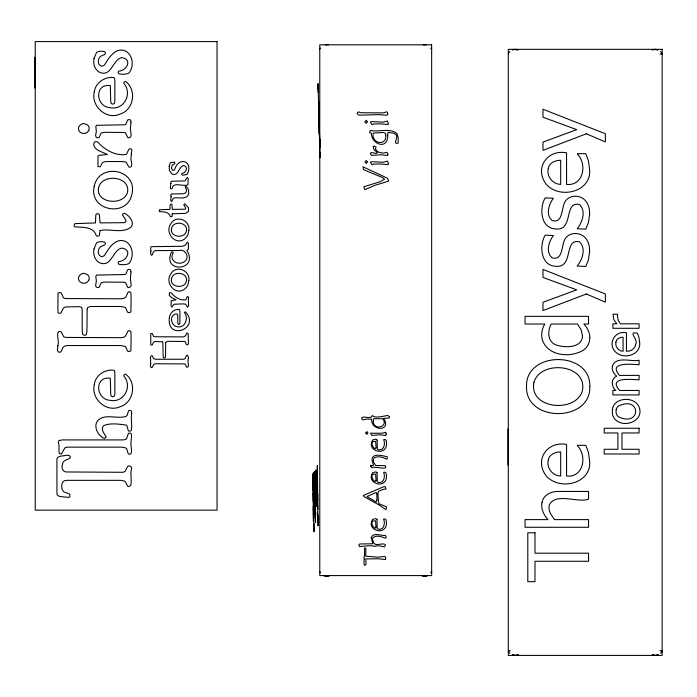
<?xml version="1.0" encoding="UTF-8"?>
<svg xmlns="http://www.w3.org/2000/svg" width="697" height="697" viewBox="0 0 697 697"><rect width="100%" height="100%" fill="white"/><g stroke="black" fill="none" stroke-linecap="round" stroke-linejoin="round"><path stroke-width="1.05" d="M318.634 106.754L318.607 101.239L318.651 103.078M316.412 498.163L316.351 500.655L315.767 473.341L316.037 490.244M313.58 498.198L313.214 474.422L313.833 518.463M325.281 44.826L328.235 44.826M423.184 44.826L426.137 44.826M659.998 54L662.15 54A7.58 7.58 0 0 0 660.503 51.552M510.457 650.745L508.305 650.745A7.58 7.58 0 0 0 509.943 653.194M659.998 650.745L662.15 650.745A7.58 7.58 0 0 1 660.503 653.194M318.015 524.083L318.093 525.791L317.902 514.473M318.032 83.614L318.154 88.876M319.435 135.174L319.409 132.639M319.252 128.475L319.27 129.015L319.217 126.967M319.444 134.059L318.634 102.05M318.189 89.216L318.102 86.358L320.01 157.775L319.888 153.27M318.485 102.415L318.512 103.217M319.148 123.63L319.174 124.615L319.095 121.566M318.607 102.921L318.512 103.444M319.853 146.1L319.67 139.574M318.494 102.738L318.573 101.614M318.851 110.292L318.52 102.171M319.087 120.938L319.104 121.609M319.635 140.053L319.601 139.008L319.618 139.792M319.679 141.979L319.723 143.495L319.705 142.667M318.782 110.875L318.66 106.981L318.904 112.461M319.444 133.162L319.374 133.894L319.304 131.088M319.583 141.378L319.514 139.121L319.635 143.608L319.592 142.092M318.773 107.077L319.696 140.175M319.714 140.872L319.845 147.529L319.453 132.77M318.041 83.814L318.25 92.448M319.862 152.355L319.879 152.957M318.616 106.841L318.651 108.34M318.695 109.969L318.825 111.485M318.999 118.394L319.087 121.714M319.026 118.873L319.209 125.608M319.165 124.702L319.348 132.108M318.503 103.121L318.573 101.483M315.584 495.994L315.837 503.312L315.619 494.67L315.575 495.375M319.418 132.012L319.435 132.918M319.27 128.091L319.287 128.858M315.619 475.171L315.541 472.732L315.924 505.647L315.645 476.652M315.079 504.375L314.417 471.642L315.105 490.906L315.044 473.202L315.07 475.52M315.175 508.967L315.497 522.445L315.183 478.072M313.589 498.808L313.781 502.511L313.441 472.679L313.598 483.012M316.194 481.148L316.029 469.909L316.272 485.922M313.894 490.322L314.382 505.856L314.007 472.941L313.842 486.811M318.085 523.072L317.187 484.842M317.544 486.375L317.274 477.105L317.222 482.977M317.684 493.581L317.893 509.42M316.996 485.809L316.821 472.357L317.161 497.989M317.048 486.175L317.327 506.501L317.187 500.097M316.307 485.138L316.412 491.969M313.711 486.619L313.728 510.918M313.894 523.464L313.998 531.785L313.685 511.459M313.066 493.049L313.18 501.413M317.536 480.93L317.318 465.335L317.605 500.612L317.571 483.213M316.011 491.89L316.098 498.791M313.031 490.479L312.77 473.882L313.432 521.007L313.197 506.658M316.342 490.74L316.464 496.961M316.394 495.07L316.264 506.44L316.116 500.829M507.93 428.873L507.93 465.073M34.85 57.267L34.85 88.014M508.305 54A7.58 7.58 0 0 1 509.943 51.552M319.766 49.339A7.58 7.58 0 0 1 320.463 48.032M320.463 572.795A7.58 7.58 0 0 1 319.766 571.488M364.27 558.872C364.043 560.545 363.268 568.099 366.021 564.465L365.786 558.933L377.661 558.741L385.546 559.517L385.607 557.347L384.814 556.459L378.053 557.147L365.707 556.206L365.908 548.513L364.592 547.807L364.522 555.91L363.886 557.217L364.27 558.872M365.777 433.011L366.866 434.318L367.972 432.854L366.866 431.643L365.777 433.011M370.839 466.232L371.902 467.765C374.969 465.701 388.595 471.033 385.241 465.64L375.735 465.518L373.409 461.972L373.548 458.887L374.411 457.711C378.279 455.725 383.019 457.18 386.565 459.184L387.218 458.731L387.288 456.953C382.583 455.446 370.638 452.466 372.154 461.144L373.583 465.021L373.008 465.596L370.577 465.439L370.839 466.232M371.213 537.605L372.817 543.782L359.852 543.974L358.868 544.636L359.425 546.561L368.304 545.777L373.026 545.812L374.629 546.553L375.483 545.943L379.595 545.89L384.5 546.875L385.502 544.993C383.463 541.804 375.073 547.293 373.575 542.388L372.459 539.243L372.703 538.04C375.892 534.451 381.747 536.882 385.607 538.206L386.304 537.317L385.45 535.427C381.067 536.098 373.4 531.828 371.213 537.605M371.632 419.237C370.9 431.417 392.002 431.678 383.69 418.287L388.194 418.183L389.44 417.782L389.623 416.85L387.68 415.447L380.719 416.736C377.608 417.033 374.045 417.703 372.581 415.604L372.189 415.734C370.795 419.847 363.546 415.29 361.56 417.982L362.353 419.655L363.242 419.855L366.814 419.019L371.632 419.237M373.252 421.65L373.252 422.347C375.3 431.373 389.092 425.701 382.566 418.688L373.679 418.758L373.252 421.65M375.997 527.019C375.639 531.288 369.149 522.672 373.191 520.929L375.57 520.807L375.997 527.019M376.058 480.277C375.7 484.546 369.21 475.938 373.252 474.187L375.631 474.073L376.058 480.277M376.101 447.579C375.744 451.848 369.253 443.231 373.296 441.489L375.674 441.375L376.101 447.579M377.016 519.492L377.243 528.648L378.976 529.424L382.139 528.57C384.552 526.069 384.901 522.123 383.585 519.056L385.04 518.977L386.033 519.788C389.902 537.134 364.967 531.428 372.677 519.335L376.005 518.603L377.016 519.492M377.077 472.758L377.304 481.906L379.046 482.681L382.209 481.836C384.613 479.336 384.962 475.389 383.646 472.313L385.101 472.244L386.094 473.054C389.971 490.4 365.028 484.694 372.738 472.601L376.066 471.869L377.077 472.758M377.121 440.06L377.347 449.208L379.081 449.983L382.252 449.129C384.657 446.629 385.005 442.691 383.69 439.615L385.145 439.546L386.138 440.356C390.006 457.694 365.071 451.987 372.782 439.894L376.11 439.162L377.121 440.06M377.809 493.885L378.793 503.635L386.565 506.885L385.972 509.681L378.732 504.759L365.211 497.336C364.531 496.996 362.074 495.018 364.043 495.166L383.759 486.68L385.171 486.611L386.025 488.946L382.601 489.538L378.515 491.272L377.809 493.885M386.251 433.848L385.833 435.442L380.135 434.797L371.893 435.39L370.525 433.212L381.869 433.264L385.615 432.323L386.251 433.848M314.364 500.899L314.312 503.443L314.077 494.879L314.364 500.899M316.394 476.582L316.996 505.508L316.621 472.583L316.394 476.582M316.978 500.551L316.926 503.095L316.691 494.522L316.978 500.551M315.349 513.776L315.349 514.395L314.957 492.57L315.349 513.776M317.405 512.278L317.475 516.73L317.405 512.278M315 490.148L314.939 490.218M617.464 315.488L618.204 320.437L620.496 323.817L639.079 323.817L639.079 328.296L612.907 328.296L612.907 323.817L616.793 323.817L613.787 319.54L613.046 314.19L617.638 314.19L617.464 315.488M172.298 213.779L171.959 216.654L170.356 216.741C169.345 211.592 163.386 211.897 159.343 211.6L159.386 209.78L169.963 209.37L170.094 205.153L171.07 204.029L171.924 204.43L172.325 209.361L185.027 209.231L185.646 208.481L185.411 207.532L183.764 204.726L184.844 203.846L188.521 207.828L188.556 211.322L185.533 213.387L172.298 213.779M100.054 230.585L99.383 235.586L97.658 236.222L96.264 235.743C93.799 226.22 82.342 227.605 74.806 226.804L74.048 225.697L74.893 223.632L95.498 222.918L95.75 215.573L96.23 214.11L97.658 213.622L99.322 214.327L100.107 222.901L124.859 222.674L126.052 221.376L125.599 219.721L122.384 214.833L123.003 213.77L124.51 213.299C128.414 215.094 131.637 218.928 132.474 223.171L131.733 226.316C123.918 234.175 110.779 228.555 101.091 230.358L100.054 230.585M385.755 134.843C387.07 146.901 370.551 143.451 373.331 133.101L382.958 132.456L385.136 133.022L385.755 134.843M169.354 317.693C166.505 341.53 201.111 328.479 185.367 311.707L184.444 312.726C189 318.128 185.019 328.331 177.465 326.771C170.477 326.24 168.97 314.208 176.82 313.877L177.779 314.896L177.779 323.234L178.807 324.75L179.896 323.286L179.896 311.315L179.338 309.459C174.459 308.788 169.772 312.84 169.354 317.693M589.662 214.014L588.434 222.57L585.82 229.156L577.212 228.747C582.352 222.36 586.299 211.226 579.66 204.657C563.464 200.414 574.04 230.986 555.788 228.956C540.602 228.555 539.112 208.15 545.176 197.861L553.383 198.27C548.818 204.256 545.49 214.685 551.954 220.461C563.132 223.998 561.329 208.054 564.901 201.912C568.952 194.541 580.392 194.515 585.497 200.753A17.399 17.399 0 0 1 589.392 209.762L589.662 214.014M589.662 251.312L588.434 259.859L585.82 266.454L577.212 266.045C582.352 259.65 586.299 248.524 579.66 241.946C563.464 237.712 574.04 268.284 555.788 266.245C540.602 265.853 539.112 245.449 545.176 235.159L553.383 235.56C548.818 241.554 545.49 251.983 551.954 257.759C563.132 261.297 561.329 245.353 564.901 239.21C568.952 231.84 580.392 231.813 585.497 238.052A17.399 17.399 0 0 1 589.392 247.052L589.662 251.312M131.707 413.635C130.531 419.263 132.413 425.039 131.254 430.546L129.59 431.277L128.326 430.816L127.028 426.155L126 425.022C118.891 424.185 110.292 422.687 103.574 425.693C100.246 429.491 104.48 433.656 106.24 437.063L104.541 438.509C98.303 436.261 93.102 426.886 97.484 420.849C104.628 413.016 116.922 419.367 126.026 416.423L127.124 415.334L128.605 410.786L130.008 410.359L131.454 411.012L131.707 413.635M589.618 169.249C591.945 192.747 557.922 199.865 545.42 183.206C534.512 167.114 547.99 149.193 566.565 152.809L566.565 184.391C583.398 186.265 587.493 164.283 577.421 154.115L577.421 153.662L585.785 153.662L588.355 160.606L589.618 169.249M589.618 460.891C591.945 484.38 557.922 491.498 545.42 474.849C534.512 458.757 547.99 440.835 566.565 444.451L566.565 476.034C583.398 477.907 587.493 455.925 577.421 445.758L577.421 445.305L585.785 445.305L588.355 452.24L589.618 460.891M639.68 342.419C641.135 355.993 621.497 360.34 614.31 350.565C607.836 342.027 616.157 330.143 626.446 332.817L626.446 351.253C630.672 351.541 635.176 348.875 635.69 344.414C638.914 339.587 626.795 330.753 637.485 333.314L638.957 337.365L639.68 342.419M94.304 91.882C90.819 106.127 106.31 120.311 120.084 114.099C133.92 109.995 136.995 89.617 125.521 81.462L124.232 81.941L123.709 83.239C132.944 93.746 123.822 110.596 110.126 107.678C95.707 106.981 93.964 83.274 110.318 85.6L110.727 101.518L111.224 103.496L112.731 104.158L114.317 103.522L114.848 101.614L114.848 80.774L114.465 78.099L113.777 77.55C104.907 76.417 95.393 82.708 94.304 91.882M94.304 384.526C90.819 398.771 106.31 412.955 120.084 406.743C133.92 402.639 136.995 382.261 125.521 374.106L124.232 374.585L123.709 375.883C132.944 386.391 123.822 403.241 110.126 400.322C95.707 399.625 93.964 375.918 110.318 378.244L110.727 394.162L111.224 396.14L112.731 396.802L114.317 396.166L114.848 394.258L114.848 373.418L114.465 370.743L113.777 370.203C104.907 369.062 95.393 375.352 94.304 384.526M615.939 342.088C614.876 346.592 618.448 351.14 623.074 351.253L623.074 337.174C619.999 337.156 616.34 338.655 615.939 342.088M165.686 342.671L165.572 355.636L165.259 357.509L164.326 357.918L163.42 357.378L163.142 355.426L162.81 341.713L154.603 341.565L153.558 342.183L152.181 345.067L150.744 344.928L150.744 333.61L152.399 333.61L153.506 336.303L154.42 336.756L183.372 336.904L185.585 335.797L186.691 333.088L188.12 333.375L188.417 343.02L188.129 344.431L187.275 344.902L186.404 344.571L185.367 341.896L184.522 341.46L167.35 341.321L165.686 342.671M548.26 168.683C546.396 176.489 552.73 184.226 560.684 184.391L560.684 160.275C555.387 160.258 548.983 162.741 548.26 168.683M548.26 460.325C546.396 468.131 552.73 475.868 560.684 476.034L560.684 451.917C555.387 451.9 548.983 454.374 548.26 460.325M387.706 135.174C388.159 150.543 371.213 144.375 371.309 133.057L369.61 132.691L370.229 130.444C378.898 132.308 389.832 127.534 397.063 133.685L398.187 137.867L398.153 143.094C391.897 144.81 399.041 137.422 395.905 134.538L393.587 133.162L387.95 132.413L387.706 135.174M612.314 366.43C611.557 370.281 613.918 373.792 616.706 376.214C610.633 378.454 611.243 386.957 615.808 390.451L612.907 390.451L612.907 394.929L639.079 394.929L639.079 390.451L619.537 390.451C607.305 376.493 632.371 379.534 639.079 379.83L639.079 375.352L619.607 375.448C607.226 361.473 632.257 364.348 639.079 364.731L639.079 360.253C631.526 362.179 615.617 355.514 612.314 366.43M131.559 435.555L130.897 443.667L131.559 451.142L131.088 453.538L129.694 454.331L128.274 453.878L126.819 449.06L125.599 447.892L122.036 447.143L67.121 447.143L64.83 447.918L61.615 453.669L60.63 454.104L59.271 453.433C58.356 449.722 59.82 445.836 58.313 442.151L58.975 440.53L62.39 439.912L123.613 439.912L126.026 439.232L126.863 438.143L128.353 433.456L129.903 432.959L131.141 433.604L131.559 435.555M188.364 299.475L188.599 305.591L187.615 307.211L185.62 304.153L183.18 303.892L173.901 304.249L171.88 307.107L171.009 305.878L171.244 300.747L176.08 299.841L171.471 297.523L169.284 295.345L169.336 292.853L171.14 292.705C174.572 297.044 180.079 300.808 185.82 299.806L187.084 296.861L187.824 296.521L188.599 297.436L188.364 299.475M150.883 251.059L150.622 253.813L151.467 255.302L152.155 254.989L153.314 252.07L155.213 250.624L179.504 250.441C185.236 248.925 189.331 256.548 185.629 260.695A9.314 9.314 0 0 1 179.382 263.248L176.559 262.795L174.145 261.427L172.499 259.397A5.419 5.419 0 0 1 172.107 255.712L173.231 252.532L172.429 251.722L171.41 252.192C161.774 273.555 199.255 271.02 186.927 250.441L188.443 249.056L188.443 243.314L187.301 242.112L185.524 245.039L182.274 246.294L151.205 246.66L150.674 247.914L150.883 251.059M169.205 166.104L169.362 170.521L171.95 173.997C178.563 176.855 178.537 166.827 183.346 165.607C188.774 166.156 186.369 173.283 181.856 173.344L181.891 174.877L182.858 175.174L187.127 174.485C193.949 161.295 178.667 155.605 174.477 169.99L172.568 170.329L171.323 167.846L172.507 164.867L174.781 163.734L174.668 162.174L170.495 162.601L169.205 166.104M188.835 230.271L188.129 234.14A11.727 11.727 0 0 1 184.548 239.019C175.313 245.989 164.457 232.423 170.8 223.833C175.731 214.458 190.42 220.095 188.835 230.271M188.835 280.421L188.129 284.298A11.727 11.727 0 0 1 184.548 289.177C175.313 296.138 164.457 282.581 170.8 273.991C175.731 264.616 190.42 270.253 188.835 280.421M541.987 502.598C540.741 508.932 543.843 515.057 548.034 519.613L525.059 519.613L525.059 527.281L588.556 527.281L588.556 519.613L554.524 519.613L550.543 513.68A13.086 13.086 0 0 1 549.227 505.186C555.126 491.96 578.588 503.373 588.556 499.13L588.556 491.455L558.977 491.455C551.745 491.071 543.216 494.704 541.987 502.598M87.169 308.832L86.933 331.397L86.332 334.656L84.52 335.362L82.751 334.429L82.202 331.031L82.202 309.451L81.566 307.168L79.153 306.671L65.562 306.915L63.523 307.996L60.848 313.014L59.245 313.441L58.043 312.761C57.712 306.41 58.017 299.475 58.051 293.071L59.559 292.522L61.258 293.071L63.427 297.75L65.204 298.543L121.626 298.804L124.728 298.028L125.939 296.87L128.1 292.156L129.494 291.703L130.888 292.662C131.297 298.926 130.966 305.582 130.897 311.899L129.241 312.718L127.534 312.151L125.521 307.49L121.008 306.488L90.41 306.488L87.857 307.377L87.169 308.832M130.992 122.132L130.383 128.919L131.202 135.262L130.531 137.056L128.771 137.814L127.612 137.405L125.599 132.97L124.04 132.474L103.992 132.308L101.091 133.127L99.105 137.518L97.711 137.901L96.186 137.239L95.594 135.662L96.36 131.332L95.803 126.584L96.587 125.321L124.754 124.78L125.957 124.171L127.586 120.05L129.293 119.483L130.566 120.145L130.992 122.132M130.992 271.882L130.383 278.678L131.202 285.012L130.531 286.815L128.771 287.565L127.612 287.155L125.599 282.721L124.04 282.233L103.992 282.067L101.091 282.886L99.105 287.269L97.711 287.661L96.186 286.998L95.594 285.422L96.36 281.083L95.803 276.343L96.587 275.071L124.754 274.54L125.957 273.921L127.586 269.809L129.293 269.242L130.566 269.905L130.992 271.882M150.657 363.86L150.439 366.334L151.362 367.667L152.181 367.406L153.95 364.165L155.562 363.773L184.522 363.912L185.367 364.331L186.404 366.936L187.275 367.249L188.129 366.779L188.417 365.367L187.972 361.273L188.469 357.099L187.406 355.174L186.665 355.444L184.836 358.816L183.372 359.251L155.98 359.251L153.61 358.659L152.408 355.967L151.519 355.644L150.491 356.899L150.657 363.86M589.819 386.582C591.039 422.591 525.346 422.565 526.531 386.582C525.346 350.539 591.012 350.565 589.819 386.582M612.41 408.834L612.41 413.94A10.603 10.429 -90 0 0 615.808 420.021C625.192 428.568 644.856 420.282 638.905 406.543C634.122 396.227 614.806 397.116 612.41 408.834M171.113 196.458L170.695 200.309L171.593 201.546L173.213 198.497L174.294 197.861C179.016 197.373 188.46 200.048 188.835 192.668C188.669 190.359 188.024 187.528 185.838 186.334L185.202 186.848L185.864 188.504A3.441 3.441 0 0 1 185.698 192.781L183.581 193.757L171.61 193.975L170.721 194.62L171.113 196.458M171.558 228.494C169.441 237.276 184.757 239.193 186.404 231.064C188.417 222.291 173.091 220.086 171.558 228.494M171.558 278.643C169.441 287.434 184.757 289.342 186.404 281.222C188.417 272.449 173.091 270.244 171.558 278.643M131.35 153.854L130.897 158.707L131.811 164.501L131.271 166.548L129.895 167.324L128.788 166.897L126.018 162.009L121.252 161.547L105.805 161.547L103.173 162.166L102.137 163.089L100.272 166.801L97.955 166.609L97.998 156.067L99.096 155.3L107.416 154.499C102.729 151.798 94.94 150.918 93.659 144.697L94.278 142.336L95.663 141.543L97.798 142.083C104.846 149.994 115.545 156.154 126.392 154.429L128.867 149.315L130.313 148.722L131.437 149.123L131.811 150.317L131.35 153.854M616.131 409.749L616.131 413.042A6.064 5.968 -90 0 0 618.448 416.78C641.31 427.74 641.406 395.06 618.448 406.029A6.02 5.924 -90 0 0 616.131 409.749M533.902 382.514C528.701 409.235 576.149 413.539 582.448 390.555C587.484 363.904 540.192 359.617 533.902 382.514M94.017 58.496C92.901 63.645 94.644 69.482 99.366 72.227C111.564 77.585 112.505 59.707 121.583 57.633C132.683 58.836 127.098 70.815 118.673 71.103L118.107 72.209L118.734 73.76C122.001 74.509 125.896 74.527 128.954 73.08C134.199 66.677 133.144 55.202 125.626 51.047C115.414 46.621 108.749 58.034 104.297 65.257L101.901 66.232L100.577 65.849C97.188 63.697 97.815 58.853 100.455 56.352L104.89 54.375L105.474 52.885L104.663 51.665C102.05 50.977 98.896 50.977 96.543 52.406L94.017 58.496M94.226 186.134C88.275 210.677 127.089 218.292 131.925 194.202C137.736 169.301 99.436 162 94.226 186.134M94.017 248.96C92.901 254.109 94.644 259.937 99.366 262.682C111.564 268.04 112.505 250.162 121.583 248.097C132.683 249.299 127.098 261.27 118.673 261.558L118.107 262.664L118.734 264.215C122.001 264.973 125.896 264.991 128.954 263.536C134.199 257.132 133.144 245.658 125.626 241.502C115.414 237.085 108.749 248.489 104.297 255.712L101.901 256.688L100.577 256.313C97.188 254.161 97.815 249.308 100.455 246.808L104.89 244.839L105.474 243.34L104.663 242.12C102.05 241.432 98.896 241.441 96.543 242.861L94.017 248.96M57.877 345.703L57.45 350.016L58.043 351.645L59.254 352.325L60.848 351.872L63.07 347.306L64.298 346.235L67.426 345.546L121.017 345.546L125.521 346.531L127.534 351.053L129.241 351.602L130.897 350.783C130.966 344.457 131.297 337.81 130.888 331.545L129.494 330.587L128.048 331.066L125.643 335.788L124.475 336.93L121.626 337.679L65.361 337.426L63.636 336.66L61.284 331.972L59.559 331.406L58.051 331.955C56.745 336.398 59.228 341.147 57.877 345.703M582.518 335.867C582.108 348.578 564.265 347.899 555.614 344.797C547.415 341.425 547.459 330.744 551.179 324.027L577.456 324.027L581.15 329.786L582.518 335.867M98.599 187.65C95.454 203.672 123.787 206.155 127.534 192.137C130.505 176.158 102.145 173.135 98.599 187.65M170.904 183.416L170.356 187.554L170.599 188.678L172.037 188.739C172.934 181.229 183.128 186.988 187.92 184.818L188.234 178.859L187.301 177.317L185.08 180.898L171.087 181.281L170.904 183.416M589.819 337.662L589.435 341.234A14.628 14.628 0 0 1 583.737 349.903C570.625 358.345 546.971 356.193 542.135 339.125A20.701 20.701 0 0 1 544.81 324.027L525.059 324.027L525.059 316.36L588.556 316.36L588.556 324.027L583.903 324.027C587.336 327.756 589.88 332.486 589.819 337.662M376.964 500.054L376.31 502.075L366.91 496.604L376.101 492.448L376.833 494.426L376.964 500.054M131.602 468.375C129.903 474.091 132.099 480.015 130.731 485.574L128.718 486.576L127.612 486.21L125.565 482.089L124.327 481.052L121.121 480.346L66.607 480.346L64.446 480.712L62.904 481.827C61.075 484.824 61.284 489.094 63.619 491.768L69.848 494.156L69.848 496.734L68.75 497.397L60.073 496.534L57.72 495.48L56.936 494.034L56.936 458.696L57.842 457.293L60.552 456.195L67.278 455.237L69.604 455.69L70.38 457.04L69.927 458.217L64.394 460.83L62.965 462.433L61.981 466.45L62.381 469.107L63.584 470.911L65.684 471.947L122.75 472.296L124.911 471.634L127.743 466.337L128.928 465.884L130.94 466.502L131.602 468.375M387.802 154.307L387.628 155.457L380.597 154.778L371.606 155.37L370.229 153.601C371.1 150.7 375.849 154.995 377.521 152.669L374.106 149.742L373.122 146.414L373.705 145.952L376.023 146.997L375.474 148.801C376.476 152.155 380.309 152.739 383.202 153.14L386.617 152.338L387.767 153.349L387.802 154.307M388.464 180.706L388.02 181.342L374.672 185.393L364.914 189.706L363.782 186.813L380.144 181.69L384.587 179.207L382.226 177.421L363.512 169.641L362.945 166.801L387.445 178.214L388.464 180.706M367.415 121.687L366.16 123.352L364.923 121.923L366.16 120.311L367.415 121.687M367.476 161.817L366.221 163.481L364.984 162.052L366.221 160.441L367.476 161.817M388.342 123.683L387.724 124.563L381.242 123.839L373.705 123.961L371.884 124.545L370.325 122.071L371.701 121.626L383.219 122.097L387.471 121.017L388.342 123.683M388.403 163.821L387.785 164.692L381.303 163.978L373.766 164.091L371.945 164.675L370.377 162.209L371.762 161.756L383.28 162.227L387.532 161.155L388.403 163.821M387.82 113.942L386.809 115.327L379.447 114.613L359.722 115.153L358.214 114.848L357.047 113.193L358.537 111.86L361.029 112.757L383.62 112.87L386.556 111.816L387.244 112.095L387.82 113.942M431.652 571.488L430.955 572.795A7.58 7.58 0 0 0 431.652 571.488M88.78 130.496C87.221 133.693 82.647 134.565 80.05 132.108A4.548 4.548 0 0 1 78.909 126.749A5.855 5.855 0 0 1 84.206 123.578L87.735 125.068A4.923 4.923 0 0 1 88.78 130.496M88.78 280.255C87.221 283.444 82.647 284.315 80.05 281.867A4.548 4.548 0 0 1 78.909 276.509A5.855 5.855 0 0 1 84.206 273.329L87.735 274.827A4.923 4.923 0 0 1 88.78 280.255M586.351 133.789L542.98 150.36L542.98 142.075L576.724 129.633L542.98 117.227L542.98 109.229L605.371 133.754L605.371 141.953L586.351 133.789M586.351 293.995L542.98 310.566L542.98 302.28L576.724 289.839L542.98 277.432L542.98 269.434L605.371 293.96L605.371 302.158L586.351 293.995M513.82 49.487L512.4 49.914A7.58 7.58 0 0 1 518.193 49.914L513.82 49.487M653.681 49.487L652.261 49.914A7.58 7.58 0 0 1 658.055 49.914L653.681 49.487M329.655 575.583L326.762 576.158L323.861 575.583A7.58 7.58 0 0 0 329.655 575.583M427.557 575.583L424.665 576.158L421.763 575.583A7.58 7.58 0 0 0 427.557 575.583M518.193 654.832L515.292 655.407L512.4 654.832A7.58 7.58 0 0 0 518.193 654.832M658.055 654.832L655.154 655.407L652.261 654.832A7.58 7.58 0 0 0 658.055 654.832M217.046 41.593L35.225 41.593L35.225 510.143L217.046 510.143L217.046 41.593M431.652 44.826L319.766 44.826L319.766 575.583L431.652 575.583L431.652 44.826M662.15 49.339L508.305 49.339L508.305 655.407L662.15 655.407L662.15 49.339M639.079 428.254L604.194 428.254L604.194 432.968L617.873 432.968L617.873 449.277L604.194 449.277L604.194 454L639.079 454L639.079 449.277L621.994 449.277L621.994 432.968L639.079 432.968L639.079 428.254M534.982 532.796L527.795 532.796L527.795 581.681L534.982 581.681L534.982 561.277L588.556 561.277L588.556 553.2L534.982 553.2L534.982 532.796M431.652 49.339L430.955 48.032A7.58 7.58 0 0 1 431.652 49.339M318.651 106.432L318.668 107.364L318.651 106.432"/></g></svg>
